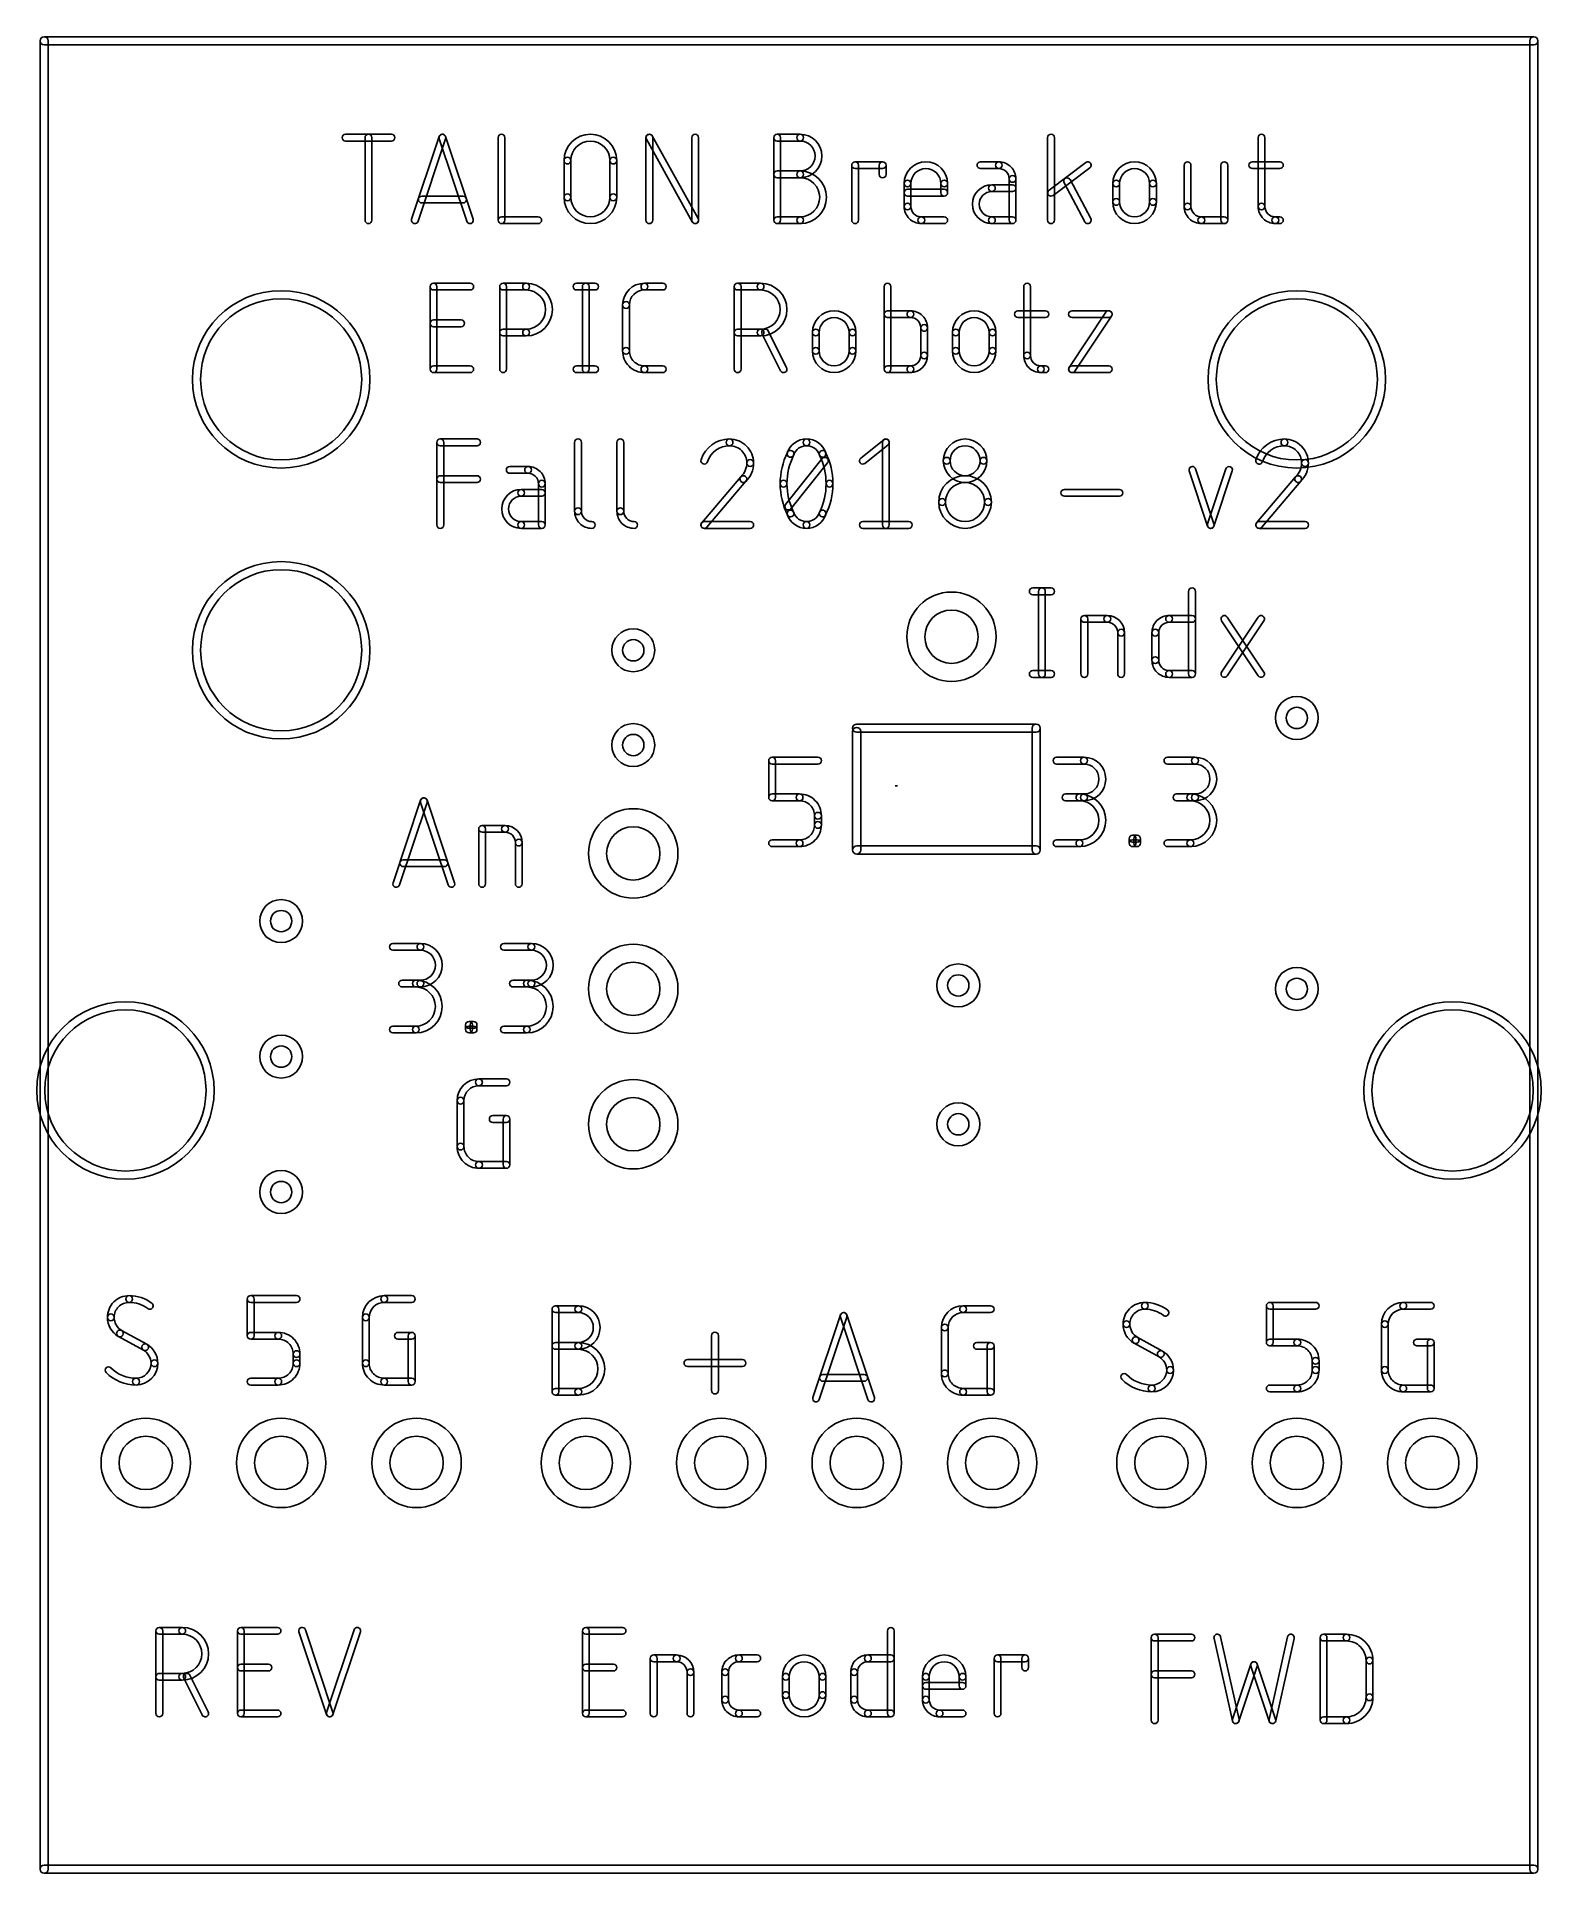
# Model space of a CAD drawing. Extents: x -0.01 to 1.11, y 0 to 1.35.
import ezdxf

# ---------------------------------------------------------------- set-up
doc = ezdxf.new("R2010")
doc.units = 0
for name, color, linetype in [('112', 253, 'CONTINUOUS'), ('17', 110, 'CONTINUOUS'), ('18', 110, 'CONTINUOUS'), ('19', 53, 'CONTINUOUS'), ('44', 253, 'CONTINUOUS')]:
    doc.layers.add(name, color=color, linetype=linetype)

# ---------------------------------------------------------------- blocks, each defined once
blk = doc.blocks.new('ROUNDP')
blk.add_circle((0, 0), 0.5)
blk = doc.blocks.new('ROUNDV')
blk.add_circle((0, 0), 0.5)

msp = doc.modelspace()

# ---------------------------------------------------------------- linework, layer by layer
at = {"layer": '112'}
for points in [[(0.003, 0), (0.003, 1.35, 1), (-0.003, 1.35), (-0.003, 0, 1)], [(0, 1.347), (1.1, 1.347, 1), (1.1, 1.353), (0, 1.353, 1)], [(1.097, 1.35), (1.097, 0, 1), (1.103, 0), (1.103, 1.35, 1)], [(0.2225, 1.276), (0.256389, 1.276, 1), (0.256389, 1.281), (0.2225, 1.281, 1)], [(0.241944, 1.2175), (0.241944, 1.2785, 1), (0.236944, 1.2785), (0.236944, 1.2175, 1)], [(0.276108, 1.216709), (0.296441, 1.277709, 1), (0.291698, 1.279291), (0.271364, 1.218291, 1)], [(0.291698, 1.277709), (0.312031, 1.216709, 1), (0.316774, 1.218291), (0.296441, 1.279291, 1)], [(0.33521, 1.2785), (0.33521, 1.2175, 1), (0.34021, 1.2175), (0.34021, 1.2785, 1)], [(0.417764, 1.261555, 1), (0.422764, 1.261555, 1), (0.383875, 1.261555, 1), (0.388875, 1.261555, -1)], [(0.449352, 1.2175), (0.449352, 1.2785, 1), (0.444352, 1.2785), (0.444352, 1.2175, 1)], [(0.444667, 1.277286), (0.478556, 1.216286, 1), (0.482927, 1.218714), (0.449038, 1.279714, 1)], [(0.483241, 1.2175), (0.483241, 1.2785, 1), (0.478241, 1.2785), (0.478241, 1.2175, 1)], [(0.54377, 1.2175), (0.54377, 1.2785, 1), (0.53877, 1.2785), (0.53877, 1.2175, 1)], [(0.54127, 1.276), (0.558215, 1.276, 1), (0.558215, 1.281), (0.54127, 1.281, 1)], [(0.558215, 1.253889, 1), (0.558215, 1.248889, 1), (0.558215, 1.281, 1), (0.558215, 1.276, -1)], [(0.745995, 1.2175), (0.745995, 1.2785, 1), (0.740995, 1.2785), (0.740995, 1.2175, 1)], [(0.896432, 1.2785), (0.896432, 1.227667, 1), (0.901432, 1.227667), (0.901432, 1.2785, 1)], [(0.388875, 1.234444), (0.388875, 1.261555, 1), (0.383875, 1.261555), (0.383875, 1.234444, 1)], [(0.417764, 1.261555), (0.417764, 1.234444, 1), (0.422764, 1.234444), (0.422764, 1.261555, 1)], [(0.54127, 1.248889), (0.558215, 1.248889, 1), (0.558215, 1.253889), (0.54127, 1.253889, 1)], [(0.558215, 1.22, 1), (0.558215, 1.215, 1), (0.558215, 1.253889, 1), (0.558215, 1.248889, -1)], [(0.601318, 1.2175), (0.601318, 1.258167, 1), (0.596318, 1.258167), (0.596318, 1.2175, 1)], [(0.598818, 1.255667), (0.619151, 1.255667, 1), (0.619151, 1.260667), (0.598818, 1.260667, 1)], [(0.616651, 1.258167), (0.616651, 1.251389, 1), (0.621651, 1.251389), (0.621651, 1.258167, 1)], [(0.662137, 1.244611, 1), (0.667137, 1.244611, 1), (0.635026, 1.244611, 1), (0.640026, 1.244611, -1)], [(0.704925, 1.260667), (0.691369, 1.260667, 1), (0.691369, 1.255667), (0.704925, 1.255667, 1)], [(0.712591, 1.248, 1), (0.717591, 1.248, 0.414214), (0.704925, 1.260667, 1), (0.704925, 1.255667, -0.414214)], [(0.717591, 1.2175), (0.717591, 1.248, 1), (0.712591, 1.248), (0.712591, 1.2175, 1)], [(0.769106, 1.260167), (0.741995, 1.239833, 1), (0.744995, 1.235833), (0.772106, 1.256167, 1)], [(0.772815, 1.21867), (0.757565, 1.247475, 1), (0.753146, 1.245136), (0.768396, 1.21633, 1)], [(0.816258, 1.244611, 1), (0.821258, 1.244611, 1), (0.789147, 1.244611, 1), (0.794147, 1.244611, -1)], [(0.841821, 1.258167), (0.841821, 1.227667, 1), (0.846821, 1.227667), (0.846821, 1.258167, 1)], [(0.873932, 1.2175), (0.873932, 1.258167, 1), (0.868932, 1.258167), (0.868932, 1.2175, 1)], [(0.892155, 1.255667), (0.912488, 1.255667, 1), (0.912488, 1.260667), (0.892155, 1.260667, 1)], [(0.309319, 1.23525), (0.278819, 1.23525, 1), (0.278819, 1.23025), (0.309319, 1.23025, 1)], [(0.388875, 1.234444, 1), (0.383875, 1.234444, 1), (0.422764, 1.234444, 1), (0.417764, 1.234444, -1)], [(0.640026, 1.227667), (0.640026, 1.244611, 1), (0.635026, 1.244611), (0.635026, 1.227667, 1)], [(0.664638, 1.240333), (0.637526, 1.240333, 1), (0.637526, 1.235333), (0.664638, 1.235333, 1)], [(0.662138, 1.244611), (0.662138, 1.237833, 1), (0.667138, 1.237833), (0.667138, 1.244611, 1)], [(0.699841, 1.238722, 1), (0.699841, 1.243722, 1), (0.699841, 1.215, 1), (0.699841, 1.22, -1)], [(0.715091, 1.243722), (0.699841, 1.243722, 1), (0.699841, 1.238722), (0.715091, 1.238722, 1)], [(0.794147, 1.231055), (0.794147, 1.244611, 1), (0.789147, 1.244611), (0.789147, 1.231055, 1)], [(0.816258, 1.244611), (0.816258, 1.231055, 1), (0.821258, 1.231055), (0.821258, 1.244611, 1)], [(0.640026, 1.227667, 1), (0.635026, 1.227667, 0.414214), (0.647693, 1.215, 1), (0.647693, 1.22, -0.414214)], [(0.794147, 1.231055, 1), (0.789147, 1.231055, 1), (0.821258, 1.231055, 1), (0.816258, 1.231055, -1)], [(0.846821, 1.227667, 1), (0.841821, 1.227667, 0.414214), (0.854487, 1.215, 1), (0.854487, 1.22, -0.414214)], [(0.901432, 1.227667, 1), (0.896432, 1.227667, 0.414217), (0.909099, 1.215, 1), (0.909099, 1.22, -0.414217)], [(0.33771, 1.215), (0.364821, 1.215, 1), (0.364821, 1.22), (0.33771, 1.22, 1)], [(0.558215, 1.22), (0.54127, 1.22, 1), (0.54127, 1.215), (0.558215, 1.215, 1)], [(0.664638, 1.22), (0.647693, 1.22, 1), (0.647693, 1.215), (0.664638, 1.215, 1)], [(0.699841, 1.215), (0.715091, 1.215, 1), (0.715091, 1.22), (0.699841, 1.22, 1)], [(0.854487, 1.215), (0.871432, 1.215, 1), (0.871432, 1.22), (0.854487, 1.22, 1)], [(0.909099, 1.215), (0.912488, 1.215, 1), (0.912488, 1.22), (0.909099, 1.22, 1)], [(0.29, 1.1075), (0.29, 1.1685, 1), (0.285, 1.1685), (0.285, 1.1075, 1)], [(0.2875, 1.166), (0.314611, 1.166, 1), (0.314611, 1.171), (0.2875, 1.171, 1)], [(0.341391, 1.1075), (0.341391, 1.1685, 1), (0.336391, 1.1685), (0.336391, 1.1075, 1)], [(0.338891, 1.166), (0.355836, 1.166, 1), (0.355836, 1.171), (0.338891, 1.171, 1)], [(0.355836, 1.137111, 1), (0.355836, 1.132111, 1), (0.355836, 1.171, 1), (0.355836, 1.166, -1)], [(0.393153, 1.166), (0.406709, 1.166, 1), (0.406709, 1.171), (0.393153, 1.171, 1)], [(0.397431, 1.1685), (0.397431, 1.1075, 1), (0.402431, 1.1075), (0.402431, 1.1685, 1)], [(0.443216, 1.166, 1), (0.443216, 1.171, 0.414211), (0.42716, 1.154944, 1), (0.43216, 1.154944, -0.414211)], [(0.443216, 1.166), (0.456771, 1.166, 1), (0.456771, 1.171), (0.443216, 1.171, 1)], [(0.514582, 1.1075), (0.514582, 1.1685, 1), (0.509582, 1.1685), (0.509582, 1.1075, 1)], [(0.512082, 1.166), (0.529026, 1.166, 1), (0.529026, 1.171), (0.512082, 1.171, 1)], [(0.529026, 1.137111, 1), (0.529026, 1.132111, 1), (0.529026, 1.171, 1), (0.529026, 1.166, -1)], [(0.620202, 1.1685), (0.620202, 1.1075, 1), (0.625202, 1.1075), (0.625202, 1.1685, 1)], [(0.723317, 1.1685), (0.723317, 1.117667, 1), (0.728317, 1.117667), (0.728317, 1.1685, 1)], [(0.43216, 1.121055), (0.43216, 1.154944, 1), (0.42716, 1.154944), (0.42716, 1.121055, 1)], [(0.2875, 1.138889), (0.307833, 1.138889, 1), (0.307833, 1.143889), (0.2875, 1.143889, 1)], [(0.59437, 1.134611, 1), (0.59937, 1.134611, 1), (0.567259, 1.134611, 1), (0.572259, 1.134611, -1)], [(0.639647, 1.150667), (0.622702, 1.150667, 1), (0.622702, 1.145667), (0.639647, 1.145667, 1)], [(0.647313, 1.138, 1), (0.652313, 1.138, 0.414214), (0.639647, 1.150667, 1), (0.639647, 1.145667, -0.414214)], [(0.652313, 1.117667), (0.652313, 1.138, 1), (0.647313, 1.138), (0.647313, 1.117667, 1)], [(0.697767, 1.134611, 1), (0.702767, 1.134611, 1), (0.670656, 1.134611, 1), (0.675656, 1.134611, -1)], [(0.719039, 1.145667), (0.739372, 1.145667, 1), (0.739372, 1.150667), (0.719039, 1.150667, 1)], [(0.758995, 1.145667), (0.786106, 1.145667, 1), (0.786106, 1.150667), (0.758995, 1.150667, 1)], [(0.784026, 1.149553), (0.756915, 1.108887, 1), (0.761075, 1.106113), (0.788186, 1.14678, 1)], [(0.355836, 1.137111), (0.338891, 1.137111, 1), (0.338891, 1.132111), (0.355836, 1.132111, 1)], [(0.529026, 1.137111), (0.512082, 1.137111, 1), (0.512082, 1.132111), (0.529026, 1.132111, 1)], [(0.548207, 1.108618), (0.534651, 1.135729, 1), (0.530179, 1.133493), (0.543735, 1.106382, 1)], [(0.572259, 1.121055), (0.572259, 1.134611, 1), (0.567259, 1.134611), (0.567259, 1.121055, 1)], [(0.59437, 1.134611), (0.59437, 1.121055, 1), (0.59937, 1.121055), (0.59937, 1.134611, 1)], [(0.675656, 1.121055), (0.675656, 1.134611, 1), (0.670656, 1.134611), (0.670656, 1.121055, 1)], [(0.697767, 1.134611), (0.697767, 1.121055, 1), (0.702767, 1.121055), (0.702767, 1.134611, 1)], [(0.43216, 1.121055, 1), (0.42716, 1.121055, 0.414214), (0.443216, 1.105, 1), (0.443216, 1.11, -0.414214)], [(0.572259, 1.121055, 1), (0.567259, 1.121055, 1), (0.59937, 1.121055, 1), (0.59437, 1.121055, -1)], [(0.639647, 1.11, 1), (0.639647, 1.105, 0.41421), (0.652313, 1.117667, 1), (0.647313, 1.117667, -0.41421)], [(0.675656, 1.121055, 1), (0.670656, 1.121055, 1), (0.702767, 1.121055, 1), (0.697767, 1.121055, -1)], [(0.728317, 1.117667, 1), (0.723317, 1.117667, 0.414217), (0.735983, 1.105, 1), (0.735983, 1.11, -0.414217)], [(0.314611, 1.11), (0.2875, 1.11, 1), (0.2875, 1.105), (0.314611, 1.105, 1)], [(0.393153, 1.105), (0.406709, 1.105, 1), (0.406709, 1.11), (0.393153, 1.11, 1)], [(0.456771, 1.11), (0.443216, 1.11, 1), (0.443216, 1.105), (0.456771, 1.105, 1)], [(0.622702, 1.105), (0.639647, 1.105, 1), (0.639647, 1.11), (0.622702, 1.11, 1)], [(0.735983, 1.105), (0.739372, 1.105, 1), (0.739372, 1.11), (0.735983, 1.11, 1)], [(0.758995, 1.105), (0.786106, 1.105, 1), (0.786106, 1.11), (0.758995, 1.11, 1)], [(0.295, 0.9925), (0.295, 1.0535, 1), (0.29, 1.0535), (0.29, 0.9925, 1)], [(0.2925, 1.051), (0.319611, 1.051, 1), (0.319611, 1.056), (0.2925, 1.056, 1)], [(0.391727, 1.0535), (0.391727, 1.002667, 1), (0.396727, 1.002667), (0.396727, 1.0535, 1)], [(0.422942, 1.0535), (0.422942, 1.002667, 1), (0.427942, 1.002667), (0.427942, 1.0535, 1)], [(0.50612, 1.051, 1), (0.50612, 1.056, 0.325187), (0.485103, 1.040715, 1), (0.48986, 1.039174, -0.325187)], [(0.51887, 1.03825, 1), (0.52387, 1.03825, 0.414214), (0.50612, 1.056, 1), (0.50612, 1.051, -0.414214)], [(0.553339, 1.043932, 1), (0.548844, 1.046123, 0.113888), (0.543508, 1.023, 1), (0.548508, 1.023, -0.113888)], [(0.562953, 1.051, 1), (0.562953, 1.056, 0.320465), (0.548727, 1.045838, 1), (0.553456, 1.044217, -0.320465)], [(0.572449, 1.044217, 1), (0.577179, 1.045838, 0.32047), (0.562953, 1.056, 1), (0.562953, 1.051, -0.32047)], [(0.577397, 1.023, 1), (0.582397, 1.023, 0.113888), (0.577061, 1.046123, 1), (0.572567, 1.043932, -0.113888)], [(0.606097, 1.037992), (0.623041, 1.051548, 1), (0.619917, 1.055452), (0.602973, 1.041897, 1)], [(0.618979, 1.0535), (0.618979, 0.9925, 1), (0.623979, 0.9925), (0.623979, 1.0535, 1)], [(0.691061, 1.039944, 1), (0.696061, 1.039944, 1), (0.66395, 1.039944, 1), (0.66895, 1.039944, -1)], [(0.915807, 1.051, 1), (0.915807, 1.056, 0.325187), (0.89479, 1.040715, 1), (0.899546, 1.039174, -0.325187)], [(0.928557, 1.03825, 1), (0.933557, 1.03825, 0.414214), (0.915807, 1.056, 1), (0.915807, 1.051, -0.414214)], [(0.357327, 1.035667), (0.343772, 1.035667, 1), (0.343772, 1.030667), (0.357327, 1.030667, 1)], [(0.364994, 1.023, 1), (0.369994, 1.023, 0.414214), (0.357327, 1.035667, 1), (0.357327, 1.030667, -0.414214)], [(0.514563, 1.028199, 1), (0.518011, 1.024578, 0.205254), (0.52387, 1.03825, 1), (0.51887, 1.03825, -0.205254)], [(0.551349, 1.004494), (0.57846, 1.038383, 1), (0.574556, 1.041506), (0.547445, 1.007617, 1)], [(0.66895, 1.039944, 1), (0.66395, 1.039944, 1), (0.696061, 1.039944, 1), (0.691061, 1.039944, -1)], [(0.845511, 1.032376), (0.859067, 0.991709, 1), (0.86381, 0.993291), (0.850255, 1.033957, 1)], [(0.86381, 0.991709), (0.877366, 1.032376, 1), (0.872622, 1.033957), (0.859067, 0.993291, 1)], [(0.924249, 1.028199, 1), (0.927698, 1.024578, 0.205254), (0.933557, 1.03825, 1), (0.928557, 1.03825, -0.205254)], [(0.2925, 1.023889), (0.319611, 1.023889, 1), (0.319611, 1.028889), (0.2925, 1.028889, 1)], [(0.352244, 1.013722, 1), (0.352244, 1.018722, 1), (0.352244, 0.99, 1), (0.352244, 0.995, -1)], [(0.367494, 1.018722), (0.352244, 1.018722, 1), (0.352244, 1.013722), (0.367494, 1.013722, 1)], [(0.369994, 0.9925), (0.369994, 1.023, 1), (0.364994, 1.023), (0.364994, 0.9925, 1)], [(0.514382, 1.028008), (0.485577, 0.994119, 1), (0.489387, 0.990881), (0.518192, 1.02477, 1)], [(0.548508, 1.023, 1), (0.543508, 1.023, 0.113887), (0.548844, 0.999877, 1), (0.553339, 1.002068, -0.113887)], [(0.572567, 1.002068, 1), (0.577061, 0.999877, 0.113887), (0.582397, 1.023, 1), (0.577397, 1.023, -0.113887)], [(0.69445, 1.009444, 1), (0.69945, 1.009444, 1), (0.660561, 1.009444, 1), (0.665561, 1.009444, -1)], [(0.753315, 1.013722), (0.793982, 1.013722, 1), (0.793982, 1.018722), (0.753315, 1.018722, 1)], [(0.924069, 1.028008), (0.895263, 0.994119, 1), (0.899073, 0.990881), (0.927878, 1.02477, 1)], [(0.396727, 1.002667, 1), (0.391727, 1.002667, 0.414214), (0.404394, 0.99, 1), (0.404394, 0.995, -0.414214)], [(0.427942, 1.002667, 1), (0.422942, 1.002667, 0.414214), (0.435608, 0.99, 1), (0.435608, 0.995, -0.414214)], [(0.553456, 1.001783, 1), (0.548727, 1.000161, 0.320462), (0.562953, 0.99, 1), (0.562953, 0.995, -0.320462)], [(0.562953, 0.995, 1), (0.562953, 0.99, 0.320467), (0.577178, 1.000161, 1), (0.572449, 1.001783, -0.320467)], [(0.665561, 1.009444, 1), (0.660561, 1.009444, 1), (0.69945, 1.009444, 1), (0.69445, 1.009444, -1)], [(0.352244, 0.99), (0.367494, 0.99, 1), (0.367494, 0.995), (0.352244, 0.995, 1)], [(0.487482, 0.99), (0.52137, 0.99, 1), (0.52137, 0.995), (0.487482, 0.995, 1)], [(0.604535, 0.99), (0.638424, 0.99, 1), (0.638424, 0.995), (0.604535, 0.995, 1)], [(0.897168, 0.99), (0.931057, 0.99, 1), (0.931057, 0.995), (0.897168, 0.995, 1)], [(0.73, 0.941), (0.743555, 0.941, 1), (0.743555, 0.946), (0.73, 0.946, 1)], [(0.734278, 0.9435), (0.734278, 0.8825, 1), (0.739278, 0.8825), (0.739278, 0.9435, 1)], [(0.845108, 0.9435), (0.845108, 0.8825, 1), (0.850108, 0.8825), (0.850108, 0.9435, 1)], [(0.770593, 0.8825), (0.770593, 0.923167, 1), (0.765593, 0.923167), (0.765593, 0.8825, 1)], [(0.768093, 0.920667), (0.785037, 0.920667, 1), (0.785037, 0.925667), (0.768093, 0.925667, 1)], [(0.792704, 0.913, 1), (0.797704, 0.913, 0.41421), (0.785037, 0.925667, 1), (0.785037, 0.920667, -0.41421)], [(0.830664, 0.920667, 1), (0.830664, 0.925667, 0.414214), (0.817997, 0.913, 1), (0.822997, 0.913, -0.414214)], [(0.830664, 0.920667), (0.847608, 0.920667, 1), (0.847608, 0.925667), (0.830664, 0.925667, 1)], [(0.87357, 0.881113), (0.900681, 0.92178, 1), (0.896521, 0.924553), (0.86941, 0.883887, 1)], [(0.86941, 0.92178), (0.896521, 0.881113, 1), (0.900681, 0.883887), (0.87357, 0.924553, 1)], [(0.792704, 0.913), (0.792704, 0.8825, 1), (0.797704, 0.8825), (0.797704, 0.913, 1)], [(0.822997, 0.892667), (0.822997, 0.913, 1), (0.817997, 0.913), (0.817997, 0.892667, 1)], [(0.822997, 0.892667, 1), (0.817997, 0.892667, 0.414214), (0.830664, 0.88, 1), (0.830664, 0.885, -0.414214)], [(0.73, 0.88), (0.743555, 0.88, 1), (0.743555, 0.885), (0.73, 0.885, 1)], [(0.847608, 0.885), (0.830664, 0.885, 1), (0.830664, 0.88), (0.847608, 0.88, 1)], [(0.7325, 0.8455), (0.6, 0.8455, 1), (0.6, 0.8395), (0.7325, 0.8395, 1)], [(0.597, 0.84), (0.597, 0.7525, 1), (0.603, 0.7525), (0.603, 0.84, 1)], [(0.7355, 0.7525), (0.7355, 0.8425, 1), (0.7295, 0.8425), (0.7295, 0.7525, 1)], [(0.54, 0.791389), (0.54, 0.8185, 1), (0.535, 0.8185), (0.535, 0.791389, 1)], [(0.5375, 0.816), (0.571389, 0.816, 1), (0.571389, 0.821), (0.5375, 0.821, 1)], [(0.7475, 0.816), (0.767833, 0.816, 1), (0.767833, 0.821), (0.7475, 0.821, 1)], [(0.767833, 0.793889, 1), (0.767833, 0.788889, 1), (0.767833, 0.821, 1), (0.767833, 0.816, -1)], [(0.829437, 0.816), (0.84977, 0.816, 1), (0.84977, 0.821), (0.829437, 0.821, 1)], [(0.84977, 0.793889, 1), (0.84977, 0.788889, 1), (0.84977, 0.821, 1), (0.84977, 0.816, -1)], [(0.262372, 0.726709), (0.282705, 0.787709, 1), (0.277962, 0.789291), (0.257628, 0.728291, 1)], [(0.277962, 0.787709), (0.298295, 0.726709, 1), (0.303038, 0.728291), (0.282705, 0.789291, 1)], [(0.557833, 0.793889), (0.5375, 0.793889, 1), (0.5375, 0.788889), (0.557833, 0.788889, 1)], [(0.568889, 0.777833, 1), (0.573889, 0.777833, 0.414214), (0.557833, 0.793889, 1), (0.557833, 0.788889, -0.414214)], [(0.767833, 0.793889), (0.754278, 0.793889, 1), (0.754278, 0.788889), (0.767833, 0.788889, 1)], [(0.764444, 0.76, 1), (0.764444, 0.755, 1), (0.764444, 0.793889, 1), (0.764444, 0.788889, -1)], [(0.84977, 0.793889), (0.836215, 0.793889, 1), (0.836215, 0.788889), (0.84977, 0.788889, 1)], [(0.846381, 0.76, 1), (0.846381, 0.755, 1), (0.846381, 0.793889, 1), (0.846381, 0.788889, -1)], [(0.557833, 0.76, 1), (0.557833, 0.755, 0.414216), (0.573889, 0.771056, 1), (0.568889, 0.771055, -0.414216)], [(0.573889, 0.771055), (0.573889, 0.777833, 1), (0.568889, 0.777833), (0.568889, 0.771055, 1)], [(0.325854, 0.7275), (0.325854, 0.768167, 1), (0.320854, 0.768167), (0.320854, 0.7275, 1)], [(0.323354, 0.765667), (0.340298, 0.765667, 1), (0.340298, 0.770667), (0.323354, 0.770667, 1)], [(0.347965, 0.758, 1), (0.352965, 0.758, 0.41421), (0.340298, 0.770667, 1), (0.340298, 0.765667, -0.41421)], [(0.347965, 0.758), (0.347965, 0.7275, 1), (0.352965, 0.7275), (0.352965, 0.758, 1)], [(0.5375, 0.755), (0.557833, 0.755, 1), (0.557833, 0.76), (0.5375, 0.76, 1)], [(0.7475, 0.755), (0.764444, 0.755, 1), (0.764444, 0.76), (0.7475, 0.76, 1)], [(0.806219, 0.7575), (0.806219, 0.760889, 1), (0.801219, 0.760889), (0.801219, 0.7575, 1)], [(0.803719, 0.758389), (0.807107, 0.758389, 1), (0.807107, 0.763389), (0.803719, 0.763389, 1)], [(0.807107, 0.76), (0.803719, 0.76, 1), (0.803719, 0.755), (0.807107, 0.755, 1)], [(0.804607, 0.760889), (0.804607, 0.7575, 1), (0.809607, 0.7575), (0.809607, 0.760889, 1)], [(0.829437, 0.755), (0.846381, 0.755, 1), (0.846381, 0.76), (0.829437, 0.76, 1)], [(0.6, 0.7495), (0.7325, 0.7495, 1), (0.7325, 0.7555), (0.6, 0.7555, 1)], [(0.295583, 0.74525), (0.265083, 0.74525, 1), (0.265083, 0.74025), (0.295583, 0.74025, 1)], [(0.2575, 0.6785), (0.277833, 0.6785, 1), (0.277833, 0.6835), (0.2575, 0.6835, 1)], [(0.277833, 0.656389, 1), (0.277833, 0.651389, 1), (0.277833, 0.6835, 1), (0.277833, 0.6785, -1)], [(0.339437, 0.6785), (0.35977, 0.6785, 1), (0.35977, 0.6835), (0.339437, 0.6835, 1)], [(0.35977, 0.656389, 1), (0.35977, 0.651389, 1), (0.35977, 0.6835, 1), (0.35977, 0.6785, -1)], [(0.277833, 0.656389), (0.264278, 0.656389, 1), (0.264278, 0.651389), (0.277833, 0.651389, 1)], [(0.274444, 0.6225, 1), (0.274444, 0.6175, 1), (0.274444, 0.656389, 1), (0.274444, 0.651389, -1)], [(0.35977, 0.656389), (0.346215, 0.656389, 1), (0.346215, 0.651389), (0.35977, 0.651389, 1)], [(0.356381, 0.6225, 1), (0.356381, 0.6175, 1), (0.356381, 0.656389, 1), (0.356381, 0.651389, -1)], [(0.316219, 0.62), (0.316219, 0.623389, 1), (0.311219, 0.623389), (0.311219, 0.62, 1)], [(0.313719, 0.620889), (0.317107, 0.620889, 1), (0.317107, 0.625889), (0.313719, 0.625889, 1)], [(0.314607, 0.623389), (0.314607, 0.62, 1), (0.319607, 0.62), (0.319607, 0.623389, 1)], [(0.2575, 0.6175), (0.274444, 0.6175, 1), (0.274444, 0.6225), (0.2575, 0.6225, 1)], [(0.317107, 0.6225), (0.313719, 0.6225, 1), (0.313719, 0.6175), (0.317107, 0.6175, 1)], [(0.339437, 0.6175), (0.356381, 0.6175, 1), (0.356381, 0.6225), (0.339437, 0.6225, 1)], [(0.321056, 0.5785, 1), (0.321055, 0.5835, 0.414211), (0.305, 0.567444, 1), (0.31, 0.567444, -0.414211)], [(0.321055, 0.5785), (0.341389, 0.5785, 1), (0.341389, 0.5835), (0.321055, 0.5835, 1)], [(0.31, 0.533555), (0.31, 0.567444, 1), (0.305, 0.567444), (0.305, 0.533555, 1)], [(0.331222, 0.551389), (0.341389, 0.551389, 1), (0.341389, 0.556389), (0.331222, 0.556389, 1)], [(0.338889, 0.553889), (0.338889, 0.52, 1), (0.343889, 0.52), (0.343889, 0.553889, 1)], [(0.31, 0.533555, 1), (0.305, 0.533555, 0.414214), (0.321055, 0.5175, 1), (0.321055, 0.5225, -0.414214)], [(0.341389, 0.5225), (0.321055, 0.5225, 1), (0.321055, 0.5175), (0.341389, 0.5175, 1)], [(0.06275, 0.4185, 1), (0.06275, 0.4235, 0.414214), (0.046694, 0.407444, 1), (0.051694, 0.407444, -0.414214)], [(0.0765, 0.413917, 1), (0.0795, 0.417917, 0.16228), (0.06275, 0.4235, 1), (0.06275, 0.4185, -0.16228)], [(0.155, 0.393889), (0.155, 0.421, 1), (0.15, 0.421), (0.15, 0.393889, 1)], [(0.1525, 0.4185), (0.186389, 0.4185, 1), (0.186389, 0.4235), (0.1525, 0.4235, 1)], [(0.251056, 0.4185, 1), (0.251055, 0.4235, 0.414211), (0.235, 0.407444, 1), (0.24, 0.407444, -0.414211)], [(0.251055, 0.4185), (0.271389, 0.4185, 1), (0.271389, 0.4235), (0.251055, 0.4235, 1)], [(0.051694, 0.407444, 1), (0.046694, 0.407444, 0.265563), (0.054703, 0.393429, 1), (0.057241, 0.397737, -0.265563)], [(0.24, 0.373555), (0.24, 0.407444, 1), (0.235, 0.407444), (0.235, 0.373555, 1)], [(0.38, 0.3525), (0.38, 0.4135, 1), (0.375, 0.4135), (0.375, 0.3525, 1)], [(0.3775, 0.411), (0.394444, 0.411, 1), (0.394444, 0.416), (0.3775, 0.416, 1)], [(0.394444, 0.388889, 1), (0.394444, 0.383889, 1), (0.394444, 0.416, 1), (0.394444, 0.411, -1)], [(0.572372, 0.346709), (0.592705, 0.407709, 1), (0.587962, 0.409291), (0.567628, 0.348291, 1)], [(0.587962, 0.407709), (0.608295, 0.346709, 1), (0.613038, 0.348291), (0.592705, 0.409291, 1)], [(0.678556, 0.411, 1), (0.678555, 0.416, 0.414211), (0.6625, 0.399944, 1), (0.6675, 0.399944, -0.414211)], [(0.678555, 0.411), (0.698889, 0.411, 1), (0.698889, 0.416), (0.678555, 0.416, 1)], [(0.81275, 0.4135, 1), (0.81275, 0.4185, 0.414214), (0.796694, 0.402444, 1), (0.801694, 0.402444, -0.414214)], [(0.8265, 0.408917, 1), (0.8295, 0.412917, 0.16228), (0.81275, 0.4185, 1), (0.81275, 0.4135, -0.16228)], [(0.9075, 0.388889), (0.9075, 0.416, 1), (0.9025, 0.416), (0.9025, 0.388889, 1)], [(0.905, 0.4135), (0.938889, 0.4135, 1), (0.938889, 0.4185), (0.905, 0.4185, 1)], [(1.003556, 0.4135, 1), (1.003555, 0.4185, 0.414211), (0.9875, 0.402444, 1), (0.9925, 0.402444, -0.414211)], [(1.003555, 0.4135), (1.023889, 0.4135, 1), (1.023889, 0.4185), (1.003555, 0.4185, 1)], [(0.075808, 0.387611), (0.057169, 0.397778, 1), (0.054775, 0.393389), (0.073414, 0.383222, 1)], [(0.172833, 0.396389), (0.1525, 0.396389, 1), (0.1525, 0.391389), (0.172833, 0.391389, 1)], [(0.183889, 0.380333, 1), (0.188889, 0.380333, 0.414214), (0.172833, 0.396389, 1), (0.172833, 0.391389, -0.414214)], [(0.261222, 0.391389), (0.271389, 0.391389, 1), (0.271389, 0.396389), (0.261222, 0.396389, 1)], [(0.268889, 0.393889), (0.268889, 0.36, 1), (0.273889, 0.36), (0.273889, 0.393889, 1)], [(0.497833, 0.353389), (0.497833, 0.394055, 1), (0.492833, 0.394055), (0.492833, 0.353389, 1)], [(0.6675, 0.366055), (0.6675, 0.399944, 1), (0.6625, 0.399944), (0.6625, 0.366055, 1)], [(0.801694, 0.402444, 1), (0.796694, 0.402444, 0.265563), (0.804703, 0.388429, 1), (0.807241, 0.392737, -0.265563)], [(0.9925, 0.368555), (0.9925, 0.402444, 1), (0.9875, 0.402444), (0.9875, 0.368555, 1)], [(0.078889, 0.373555, 1), (0.083889, 0.373555, 0.265563), (0.07588, 0.38757, 1), (0.073342, 0.383263, -0.265563)], [(0.188889, 0.373555), (0.188889, 0.380333, 1), (0.183889, 0.380333), (0.183889, 0.373555, 1)], [(0.3775, 0.383889), (0.394444, 0.383889, 1), (0.394444, 0.388889), (0.3775, 0.388889, 1)], [(0.394444, 0.355, 1), (0.394444, 0.35, 1), (0.394444, 0.388889, 1), (0.394444, 0.383889, -1)], [(0.688722, 0.383889), (0.698889, 0.383889, 1), (0.698889, 0.388889), (0.688722, 0.388889, 1)], [(0.696389, 0.386389), (0.696389, 0.3525, 1), (0.701389, 0.3525), (0.701389, 0.386389, 1)], [(0.825808, 0.382611), (0.807169, 0.392778, 1), (0.804775, 0.388389), (0.823414, 0.378222, 1)], [(0.828889, 0.368555, 1), (0.833889, 0.368555, 0.265563), (0.82588, 0.38257, 1), (0.823342, 0.378263, -0.265563)], [(0.925333, 0.391389), (0.905, 0.391389, 1), (0.905, 0.386389), (0.925333, 0.386389, 1)], [(0.936389, 0.375333, 1), (0.941389, 0.375333, 0.414214), (0.925333, 0.391389, 1), (0.925333, 0.386389, -0.414214)], [(1.013722, 0.386389), (1.023889, 0.386389, 1), (1.023889, 0.391389), (1.013722, 0.391389, 1)], [(1.021389, 0.388889), (1.021389, 0.355, 1), (1.026389, 0.355), (1.026389, 0.388889, 1)], [(0.049275, 0.370233, 1), (0.045725, 0.366712, 0.200004), (0.067833, 0.3575, 1), (0.067833, 0.3625, -0.200004)], [(0.067833, 0.3625, 1), (0.067833, 0.3575, 0.414211), (0.083889, 0.373555, 1), (0.078889, 0.373555, -0.414211)], [(0.172833, 0.3625, 1), (0.172833, 0.3575, 0.414216), (0.188889, 0.373556, 1), (0.183889, 0.373555, -0.414216)], [(0.24, 0.373555, 1), (0.235, 0.373555, 0.414214), (0.251055, 0.3575, 1), (0.251055, 0.3625, -0.414214)], [(0.475, 0.371222), (0.515667, 0.371222, 1), (0.515667, 0.376222), (0.475, 0.376222, 1)], [(0.6675, 0.366055, 1), (0.6625, 0.366055, 0.414214), (0.678555, 0.35, 1), (0.678555, 0.355, -0.414214)], [(0.817833, 0.3575, 1), (0.817833, 0.3525, 0.414211), (0.833889, 0.368555, 1), (0.828889, 0.368555, -0.414211)], [(0.925333, 0.3575, 1), (0.925333, 0.3525, 0.414216), (0.941389, 0.368556, 1), (0.936389, 0.368555, -0.414216)], [(0.941389, 0.368555), (0.941389, 0.375333, 1), (0.936389, 0.375333), (0.936389, 0.368555, 1)], [(0.9925, 0.368555, 1), (0.9875, 0.368555, 0.414214), (1.003555, 0.3525, 1), (1.003555, 0.3575, -0.414214)], [(0.1525, 0.3575), (0.172833, 0.3575, 1), (0.172833, 0.3625), (0.1525, 0.3625, 1)], [(0.271389, 0.3625), (0.251055, 0.3625, 1), (0.251055, 0.3575), (0.271389, 0.3575, 1)], [(0.394444, 0.355), (0.3775, 0.355, 1), (0.3775, 0.35), (0.394444, 0.35, 1)], [(0.605583, 0.36525), (0.575083, 0.36525, 1), (0.575083, 0.36025), (0.605583, 0.36025, 1)], [(0.698889, 0.355), (0.678555, 0.355, 1), (0.678555, 0.35), (0.698889, 0.35, 1)], [(0.799275, 0.365233, 1), (0.795725, 0.361712, 0.200004), (0.817833, 0.3525, 1), (0.817833, 0.3575, -0.200004)], [(0.905, 0.3525), (0.925333, 0.3525, 1), (0.925333, 0.3575), (0.905, 0.3575, 1)], [(1.023889, 0.3575), (1.003555, 0.3575, 1), (1.003555, 0.3525), (1.023889, 0.3525, 1)], [(0.0875, 0.115), (0.0875, 0.176, 1), (0.0825, 0.176), (0.0825, 0.115, 1)], [(0.085, 0.1735), (0.101944, 0.1735, 1), (0.101944, 0.1785), (0.085, 0.1785, 1)], [(0.101944, 0.144611, 1), (0.101944, 0.139611, 1), (0.101944, 0.1785, 1), (0.101944, 0.1735, -1)], [(0.147748, 0.115), (0.147748, 0.176, 1), (0.142748, 0.176), (0.142748, 0.115, 1)], [(0.145248, 0.1735), (0.172359, 0.1735, 1), (0.172359, 0.1785), (0.145248, 0.1785, 1)], [(0.188153, 0.175209), (0.208486, 0.114209, 1), (0.213229, 0.115791), (0.192896, 0.176791, 1)], [(0.213229, 0.114209), (0.233563, 0.175209, 1), (0.228819, 0.176791), (0.208486, 0.115791, 1)], [(0.4025, 0.115), (0.4025, 0.176, 1), (0.3975, 0.176), (0.3975, 0.115, 1)], [(0.4, 0.1735), (0.427111, 0.1735, 1), (0.427111, 0.1785), (0.4, 0.1785, 1)], [(0.622712, 0.176), (0.622712, 0.115, 1), (0.627712, 0.115), (0.627712, 0.176, 1)], [(0.8225, 0.11), (0.8225, 0.171, 1), (0.8175, 0.171), (0.8175, 0.11, 1)], [(0.82, 0.1685), (0.847111, 0.1685, 1), (0.847111, 0.1735), (0.82, 0.1735, 1)], [(0.863861, 0.170458), (0.877417, 0.109458, 1), (0.882298, 0.110542), (0.868742, 0.171542, 1)], [(0.909409, 0.109458), (0.922965, 0.170458, 1), (0.918084, 0.171542), (0.904528, 0.110542, 1)], [(0.94725, 0.11), (0.94725, 0.171, 1), (0.94225, 0.171), (0.94225, 0.11, 1)], [(0.94475, 0.1685), (0.961694, 0.1685, 1), (0.961694, 0.1735), (0.94475, 0.1735, 1)], [(0.976139, 0.154055, 1), (0.981139, 0.154055, 0.414214), (0.961694, 0.1735, 1), (0.961694, 0.1685, -0.414214)], [(0.145248, 0.146389), (0.165581, 0.146389, 1), (0.165581, 0.151389), (0.145248, 0.151389, 1)], [(0.4, 0.146389), (0.420333, 0.146389, 1), (0.420333, 0.151389), (0.4, 0.151389, 1)], [(0.452603, 0.115), (0.452603, 0.155667, 1), (0.447603, 0.155667), (0.447603, 0.115, 1)], [(0.450103, 0.153167), (0.467047, 0.153167, 1), (0.467047, 0.158167), (0.450103, 0.158167, 1)], [(0.474714, 0.1455, 1), (0.479714, 0.1455, 0.41421), (0.467047, 0.158167, 1), (0.467047, 0.153167, -0.41421)], [(0.513007, 0.153167, 1), (0.513007, 0.158167, 0.414214), (0.50034, 0.1455, 1), (0.50534, 0.1455, -0.414214)], [(0.513007, 0.153167), (0.526562, 0.153167, 1), (0.526562, 0.158167), (0.513007, 0.158167, 1)], [(0.572258, 0.142111, 1), (0.577258, 0.142111, 1), (0.545147, 0.142111, 1), (0.550147, 0.142111, -1)], [(0.608268, 0.153167, 1), (0.608268, 0.158167, 0.414214), (0.595601, 0.1455, 1), (0.600601, 0.1455, -0.414214)], [(0.608268, 0.153167), (0.625212, 0.153167, 1), (0.625212, 0.158167), (0.608268, 0.158167, 1)], [(0.675656, 0.142111, 1), (0.680656, 0.142111, 1), (0.648545, 0.142111, 1), (0.653545, 0.142111, -1)], [(0.706527, 0.115), (0.706527, 0.155667, 1), (0.701527, 0.155667), (0.701527, 0.115, 1)], [(0.704027, 0.153167), (0.724361, 0.153167, 1), (0.724361, 0.158167), (0.704027, 0.158167, 1)], [(0.721861, 0.155667), (0.721861, 0.148889, 1), (0.726861, 0.148889), (0.726861, 0.155667, 1)], [(0.882229, 0.109209), (0.895785, 0.149876, 1), (0.891041, 0.151457), (0.877486, 0.110791, 1)], [(0.891041, 0.149876), (0.904597, 0.109209, 1), (0.90934, 0.110791), (0.895785, 0.151457, 1)], [(0.976139, 0.154055), (0.976139, 0.126944, 1), (0.981139, 0.126944), (0.981139, 0.154055, 1)], [(0.101944, 0.144611), (0.085, 0.144611, 1), (0.085, 0.139611), (0.101944, 0.139611, 1)], [(0.121125, 0.116118), (0.107569, 0.143229, 1), (0.103097, 0.140993), (0.116653, 0.113882, 1)], [(0.474714, 0.1455), (0.474714, 0.115, 1), (0.479714, 0.115), (0.479714, 0.1455, 1)], [(0.50534, 0.125167), (0.50534, 0.1455, 1), (0.50034, 0.1455), (0.50034, 0.125167, 1)], [(0.550147, 0.128555), (0.550147, 0.142111, 1), (0.545147, 0.142111), (0.545147, 0.128555, 1)], [(0.572258, 0.142111), (0.572258, 0.128555, 1), (0.577258, 0.128555), (0.577258, 0.142111, 1)], [(0.600601, 0.125167), (0.600601, 0.1455, 1), (0.595601, 0.1455), (0.595601, 0.125167, 1)], [(0.653545, 0.125167), (0.653545, 0.142111, 1), (0.648545, 0.142111), (0.648545, 0.125167, 1)], [(0.678156, 0.137833), (0.651045, 0.137833, 1), (0.651045, 0.132833), (0.678156, 0.132833, 1)], [(0.675656, 0.142111), (0.675656, 0.135333, 1), (0.680656, 0.135333), (0.680656, 0.142111, 1)], [(0.82, 0.141389), (0.847111, 0.141389, 1), (0.847111, 0.146389), (0.82, 0.146389, 1)], [(0.50534, 0.125167, 1), (0.50034, 0.125167, 0.414214), (0.513007, 0.1125, 1), (0.513007, 0.1175, -0.414214)], [(0.550147, 0.128555, 1), (0.545147, 0.128555, 1), (0.577258, 0.128555, 1), (0.572258, 0.128555, -1)], [(0.600601, 0.125167, 1), (0.595601, 0.125167, 0.414214), (0.608268, 0.1125, 1), (0.608268, 0.1175, -0.414214)], [(0.653545, 0.125167, 1), (0.648545, 0.125167, 0.414214), (0.661211, 0.1125, 1), (0.661211, 0.1175, -0.414214)], [(0.961694, 0.1125, 1), (0.961694, 0.1075, 0.414214), (0.981139, 0.126944, 1), (0.976139, 0.126944, -0.414214)], [(0.172359, 0.1175), (0.145248, 0.1175, 1), (0.145248, 0.1125), (0.172359, 0.1125, 1)], [(0.427111, 0.1175), (0.4, 0.1175, 1), (0.4, 0.1125), (0.427111, 0.1125, 1)], [(0.526562, 0.1175), (0.513007, 0.1175, 1), (0.513007, 0.1125), (0.526562, 0.1125, 1)], [(0.625212, 0.1175), (0.608268, 0.1175, 1), (0.608268, 0.1125), (0.625212, 0.1125, 1)], [(0.678156, 0.1175), (0.661211, 0.1175, 1), (0.661211, 0.1125), (0.678156, 0.1125, 1)], [(0.961694, 0.1125), (0.94475, 0.1125, 1), (0.94475, 0.1075), (0.961694, 0.1075, 1)], [(1.1, 0.003), (0, 0.003, 1), (0, -0.003), (1.1, -0.003, 1)]]:
    msp.add_lwpolyline(points, format="xyb", close=True, dxfattribs=at)
at = {"layer": '19'}
msp.add_line((0.6285, 0.8), (0.63, 0.8), dxfattribs=at)
at = {"layer": '44'}
for centre, radius in [((0.175, 1.1), 0.0655), ((0.175, 1.1), 0.0595), ((0.925, 1.1), 0.0655), ((0.925, 1.1), 0.0595), ((0.175, 0.9), 0.0655), ((0.175, 0.9), 0.0595), ((0.67, 0.91), 0.019685), ((0.435, 0.9), 0.007874), ((0.925, 0.85), 0.007874), ((0.435, 0.83), 0.007874), ((0.435, 0.75), 0.019685), ((0.175, 0.7), 0.007874), ((0.435, 0.65), 0.019685), ((0.675, 0.6525), 0.007874), ((0.925, 0.65), 0.007874), ((0.06, 0.575), 0.0655), ((1.04, 0.575), 0.0655), ((0.06, 0.575), 0.0595), ((1.04, 0.575), 0.0595), ((0.175, 0.6), 0.007874), ((0.435, 0.55), 0.019685), ((0.675, 0.55), 0.007874), ((0.175, 0.5), 0.007874), ((0.075, 0.3), 0.019685), ((0.175, 0.3), 0.019685), ((0.275, 0.3), 0.019685), ((0.4, 0.3), 0.019685), ((0.5, 0.3), 0.019685), ((0.6, 0.3), 0.019685), ((0.7, 0.3), 0.019685), ((0.825, 0.3), 0.019685), ((0.925, 0.3), 0.019685), ((1.025, 0.3), 0.019685)]:
    msp.add_circle(centre, radius, dxfattribs=at)

# ---------------------------------------------------------------- block references
at = {"layer": '17', "xscale": 0.066, "yscale": 0.066}
for p in [(0.67, 0.91), (0.67, 0.91), (0.075, 0.3), (0.075, 0.3), (0.175, 0.3), (0.175, 0.3), (0.275, 0.3), (0.275, 0.3), (0.4, 0.3), (0.4, 0.3), (0.5, 0.3), (0.5, 0.3), (0.6, 0.3), (0.6, 0.3), (0.7, 0.3), (0.7, 0.3), (0.825, 0.3), (0.825, 0.3), (0.925, 0.3), (0.925, 0.3), (1.025, 0.3), (1.025, 0.3)]:
    msp.add_blockref('ROUNDP', p, dxfattribs=at)
at = {"layer": '17', "xscale": 0.066, "yscale": 0.066, "rotation": 270}
for p in [(0.435, 0.75), (0.435, 0.75), (0.435, 0.65), (0.435, 0.65), (0.435, 0.55), (0.435, 0.55)]:
    msp.add_blockref('ROUNDP', p, dxfattribs=at)
at = {"layer": '18', "xscale": 0.031748, "yscale": 0.031748}
for p in [(0.435, 0.9), (0.435, 0.9), (0.925, 0.85), (0.925, 0.85), (0.435, 0.83), (0.435, 0.83), (0.175, 0.7), (0.175, 0.7), (0.675, 0.6525), (0.675, 0.6525), (0.925, 0.65), (0.925, 0.65), (0.175, 0.6), (0.175, 0.6), (0.675, 0.55), (0.675, 0.55), (0.175, 0.5), (0.175, 0.5)]:
    msp.add_blockref('ROUNDV', p, dxfattribs=at)

doc.saveas('drawing.dxf')
